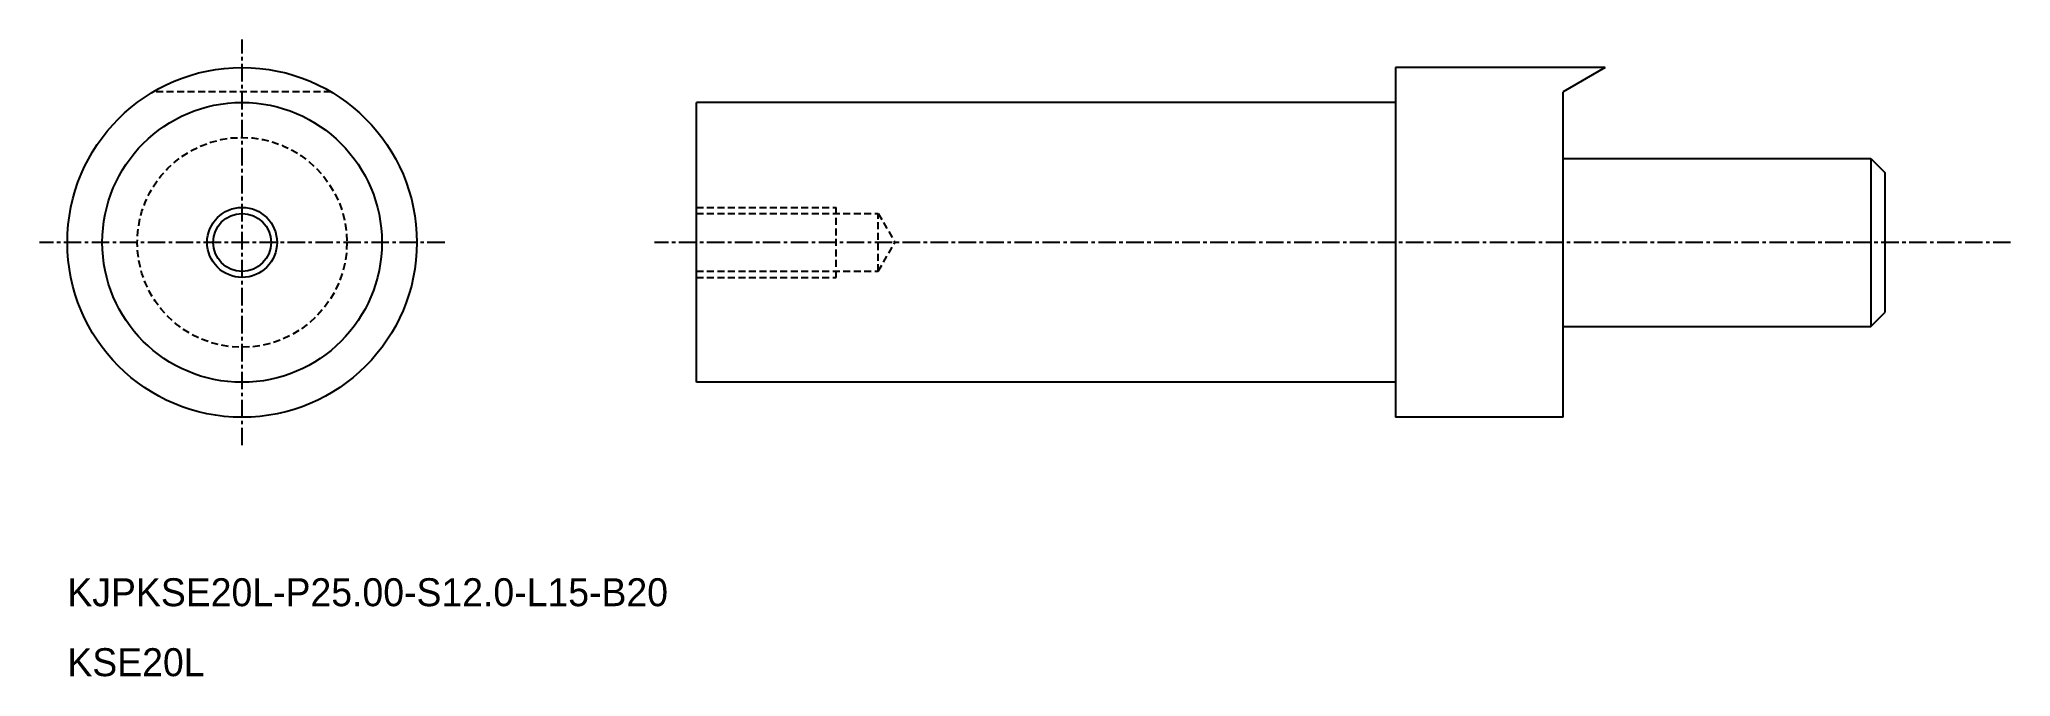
# Model space of a CAD drawing. Extents: x -1791 to -1650, y -979 to -934.
import ezdxf

# ---------------------------------------------------------------- set-up
doc = ezdxf.new("R2010")
doc.units = 0
doc.linetypes.add('CENTER', pattern=[2, 1.25, -0.25, 0.25, -0.25])
doc.linetypes.add('DASHED', pattern=[0.75, 0.5, -0.25])
doc.layers.get('0').update_dxf_attribs({"linetype": 'CONTINUOUS'})
doc.layers.add('CENTER', color=1, linetype='CENTER')

msp = doc.modelspace()

# ---------------------------------------------------------------- linework, layer by layer
at = {"color": 7, "linetype": 'CONTINUOUS'}
for p, q in [((-1693.55, -935.58), (-1693.55, -960.58)), ((-1678.55, -935.58), (-1693.55, -935.58)), ((-1678.55, -935.58), (-1681.55, -937.31)), ((-1681.55, -960.58), (-1681.55, -937.31)), ((-1693.55, -938.08), (-1743.55, -938.08)), ((-1743.55, -958.08), (-1743.55, -938.08)), ((-1681.55, -942.08), (-1659.55, -942.08)), ((-1659.55, -942.08), (-1658.55, -943.08)), ((-1659.55, -942.08), (-1659.55, -954.08)), ((-1658.55, -943.08), (-1658.55, -953.08)), ((-1659.55, -954.08), (-1658.55, -953.08)), ((-1681.55, -954.08), (-1659.55, -954.08)), ((-1693.55, -958.08), (-1743.55, -958.08)), ((-1681.55, -960.58), (-1693.55, -960.58))]:
    msp.add_line(p, q, dxfattribs=at)
at = {"color": 3, "linetype": 'DASHED'}
for p, q in [((-1769.7, -937.31), (-1782.4, -937.31)), ((-1743.55, -945.58), (-1733.55, -945.58)), ((-1743.55, -946.01), (-1730.55, -946.01)), ((-1733.55, -950.58), (-1733.55, -945.58)), ((-1730.55, -946.01), (-1729.35, -948.08)), ((-1730.55, -950.14), (-1730.55, -946.01)), ((-1730.55, -950.14), (-1729.35, -948.08)), ((-1743.55, -950.14), (-1730.55, -950.14)), ((-1743.55, -950.58), (-1733.55, -950.58))]:
    msp.add_line(p, q, dxfattribs=at)
at = {"color": 7, "linetype": 'CONTINUOUS'}
for radius in [12.5, 10, 2.07]:
    msp.add_circle((-1776.05, -948.08), radius, dxfattribs=at)
at = {"color": 3, "linetype": 'DASHED'}
msp.add_circle((-1776.05, -948.08), 7.5, dxfattribs=at)
at = {"color": 3, "linetype": 'CONTINUOUS'}
msp.add_circle((-1776.05, -948.08), 2.5, dxfattribs=at)
at = {"layer": 'CENTER', "color": 1, "linetype": 'CENTER'}
for p, q in [((-1776.05, -962.58), (-1776.05, -933.58)), ((-1761.55, -948.08), (-1790.55, -948.08)), ((-1649.55, -948.08), (-1746.55, -948.08))]:
    msp.add_line(p, q, dxfattribs=at)

# ---------------------------------------------------------------- texts
at = {"color": 7, "linetype": 'CONTINUOUS'}
for s, p in [('KJPKSE20L-P25.00-S12.0-L15-B20', (-1788.55, -974.08)), ('KSE20L', (-1788.55, -979.08))]:
    msp.add_text(s, height=2, dxfattribs=at).set_placement(p)

doc.saveas('drawing.dxf')
